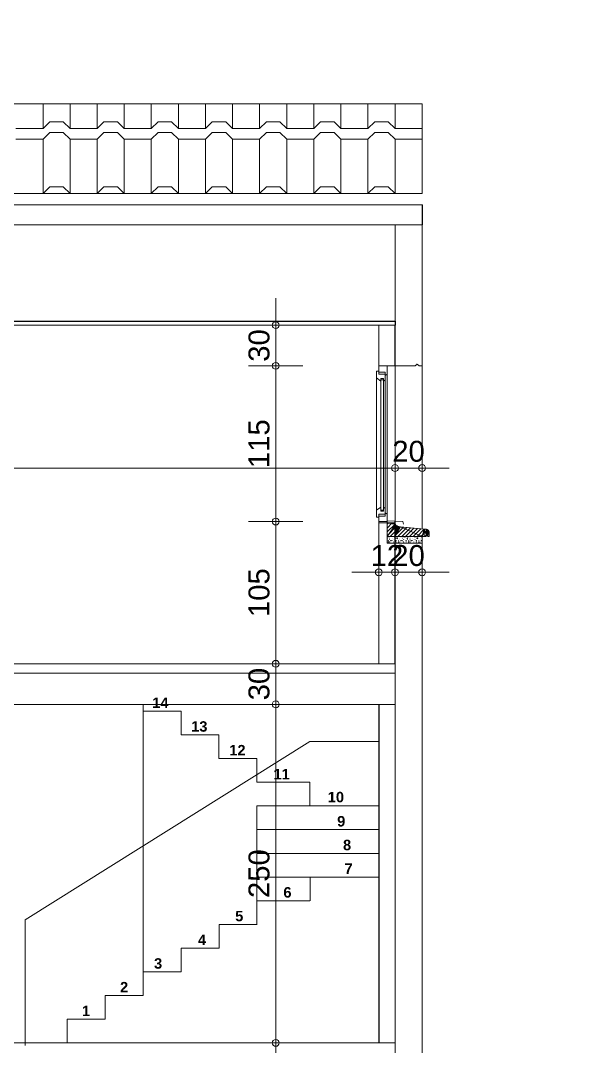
# Model space of a CAD drawing. Header units: metres. Extents: x 1.8 to 61.8, y -52.8 to -10.8.
# Drawn here: x 23.04 to 27.2, y -36.54 to -28.96 of the extents above; entities that cross this region are included whole.
import ezdxf
from ezdxf.enums import TextEntityAlignment as Align

# ---------------------------------------------------------------- set-up
doc = ezdxf.new("R2010")
doc.units = ezdxf.units.M
doc.header["$MEASUREMENT"] = 0
doc.layers.add('Calque commun', color=7, linetype='Continuous')
doc.layers.add('Cotations', color=7, linetype='Continuous')
doc.styles.add('Arial11', font='arialbd.ttf', dxfattribs={"height": 0.077267})
doc.styles.add('Arial9', font='arial.ttf', dxfattribs={"height": 0.154626})

# ---------------------------------------------------------------- blocks, each defined once
blk = doc.blocks.new('new245')
at = {"layer": 'Cotations', "color": 14, "linetype": 'Continuous', "lineweight": 9}
blk.add_arc((0, 0), 0.5, 0, 359.9994, dxfattribs=at)
blk = doc.blocks.new('new246')
at = {"layer": 'Cotations', "color": 14, "linetype": 'Continuous', "lineweight": 9}
blk.add_arc((0, 0), 0.5, 0, 359.9994, dxfattribs=at)
blk = doc.blocks.new('DimLine58230')
at = {"layer": 'Cotations', "color": 14, "linetype": 'Continuous', "lineweight": 9}
for p, q in [((24.9201, -32.6621), (24.9201, -32.4621)), ((25.1201, -32.6621), (24.7201, -32.6621)), ((24.9201, -33.7121), (24.9201, -32.6621)), ((25.1201, -33.7121), (24.7201, -33.7121)), ((24.9201, -33.7121), (24.9201, -33.9121))]:
    blk.add_line(p, q, dxfattribs=at)
at = {"layer": 'Cotations', "color": 14, "linetype": 'Continuous', "lineweight": 9, "xscale": 0.05000000074505806, "yscale": 0.05000000074505806, "zscale": 0.05000000074505806}
for name, p, rotation in [('new246', (24.9201, -32.6621), -90.00000000000001), ('new245', (24.9201, -33.7121), 90)]:
    blk.add_blockref(name, p, dxfattribs=dict(at, rotation=rotation))
at = {"layer": 'Cotations', "color": 7, "linetype": 'Continuous', "lineweight": 9, "style": 'Arial9'}
blk.add_text('105', height=0.15463, rotation=90, dxfattribs=at).set_placement((24.9201, -33.1871), align=Align.BOTTOM_CENTER)
blk = doc.blocks.new('new247')
at = {"layer": 'Cotations', "color": 14, "linetype": 'Continuous', "lineweight": 9}
blk.add_arc((0, 0), 0.5, 0, 359.9994, dxfattribs=at)
blk = doc.blocks.new('new248')
at = {"layer": 'Cotations', "color": 14, "linetype": 'Continuous', "lineweight": 9}
blk.add_arc((0, 0), 0.5, 0, 359.9994, dxfattribs=at)
blk = doc.blocks.new('DimLine58236')
at = {"layer": 'Cotations', "color": 14, "linetype": 'Continuous', "lineweight": 9}
for p, q in [((24.9201, -31.5121), (24.9201, -31.3121)), ((25.1201, -31.5121), (24.7201, -31.5121)), ((24.9201, -32.6621), (24.9201, -31.5121)), ((25.1201, -32.6621), (24.7201, -32.6621)), ((24.9201, -32.6621), (24.9201, -32.8621))]:
    blk.add_line(p, q, dxfattribs=at)
at = {"layer": 'Cotations', "color": 14, "linetype": 'Continuous', "lineweight": 9, "xscale": 0.05000000074505806, "yscale": 0.05000000074505806, "zscale": 0.05000000074505806}
for name, p, rotation in [('new248', (24.9201, -31.5121), -90.00000000000001), ('new247', (24.9201, -32.6621), 90)]:
    blk.add_blockref(name, p, dxfattribs=dict(at, rotation=rotation))
at = {"layer": 'Cotations', "color": 7, "linetype": 'Continuous', "lineweight": 9, "style": 'Arial9'}
blk.add_text('115', height=0.15463, rotation=90, dxfattribs=at).set_placement((24.9201, -32.0871), align=Align.BOTTOM_CENTER)
blk = doc.blocks.new('new249')
at = {"layer": 'Cotations', "color": 14, "linetype": 'Continuous', "lineweight": 9}
blk.add_arc((0, 0), 0.5, 0, 359.9994, dxfattribs=at)
blk = doc.blocks.new('new250')
at = {"layer": 'Cotations', "color": 14, "linetype": 'Continuous', "lineweight": 9}
blk.add_arc((0, 0), 0.5, 0, 359.9994, dxfattribs=at)
blk = doc.blocks.new('DimLine58242')
at = {"layer": 'Cotations', "color": 14, "linetype": 'Continuous', "lineweight": 9}
for p, q in [((24.9201, -31.2121), (24.9201, -31.0121)), ((25.1201, -31.2121), (24.7201, -31.2121)), ((24.9201, -31.5121), (24.9201, -31.2121)), ((25.1201, -31.5121), (24.7201, -31.5121)), ((24.9201, -31.5121), (24.9201, -31.7121))]:
    blk.add_line(p, q, dxfattribs=at)
at = {"layer": 'Cotations', "color": 14, "linetype": 'Continuous', "lineweight": 9, "xscale": 0.05000000074505806, "yscale": 0.05000000074505806, "zscale": 0.05000000074505806}
for name, p, rotation in [('new250', (24.9201, -31.2121), -90.00000000000001), ('new249', (24.9201, -31.5121), 90)]:
    blk.add_blockref(name, p, dxfattribs=dict(at, rotation=rotation))
at = {"layer": 'Cotations', "color": 7, "linetype": 'Continuous', "lineweight": 9, "style": 'Arial9'}
blk.add_text('30', height=0.15463, rotation=90, dxfattribs=at).set_placement((24.9201, -31.3621), align=Align.BOTTOM_CENTER)
blk = doc.blocks.new('new251')
at = {"layer": 'Cotations', "color": 14, "linetype": 'Continuous', "lineweight": 9}
blk.add_arc((0, 0), 0.5, 0, 359.9994, dxfattribs=at)
blk = doc.blocks.new('new252')
at = {"layer": 'Cotations', "color": 14, "linetype": 'Continuous', "lineweight": 9}
blk.add_arc((0, 0), 0.5, 0, 359.9994, dxfattribs=at)
blk = doc.blocks.new('DimLine58250')
at = {"layer": 'Cotations', "color": 14, "linetype": 'Continuous', "lineweight": 9}
for p, q in [((24.9201, -33.7121), (24.9201, -33.5121)), ((25.1201, -33.7121), (24.7201, -33.7121)), ((24.9201, -34.0121), (24.9201, -33.7121)), ((25.1201, -34.0121), (24.7201, -34.0121)), ((24.9201, -34.0121), (24.9201, -34.2121))]:
    blk.add_line(p, q, dxfattribs=at)
at = {"layer": 'Cotations', "color": 14, "linetype": 'Continuous', "lineweight": 9, "xscale": 0.05000000074505806, "yscale": 0.05000000074505806, "zscale": 0.05000000074505806}
for name, p, rotation in [('new252', (24.9201, -33.7121), -90.00000000000001), ('new251', (24.9201, -34.0121), 90)]:
    blk.add_blockref(name, p, dxfattribs=dict(at, rotation=rotation))
at = {"layer": 'Cotations', "color": 7, "linetype": 'Continuous', "lineweight": 9, "style": 'Arial9'}
blk.add_text('30', height=0.15463, rotation=90, dxfattribs=at).set_placement((24.9201, -33.8621), align=Align.BOTTOM_CENTER)
blk = doc.blocks.new('new275')
at = {"layer": 'Cotations', "color": 14, "linetype": 'Continuous', "lineweight": 9}
blk.add_arc((0, 0), 0.5, 0, 359.9994, dxfattribs=at)
blk = doc.blocks.new('new276')
at = {"layer": 'Cotations', "color": 14, "linetype": 'Continuous', "lineweight": 9}
blk.add_arc((0, 0), 0.5, 0, 359.9994, dxfattribs=at)
blk = doc.blocks.new('DimLine58356')
at = {"layer": 'Cotations', "color": 14, "linetype": 'Continuous', "lineweight": 9}
for p, q in [((24.9201, -34.0121), (24.9201, -33.8121)), ((25.1201, -34.0121), (24.7201, -34.0121)), ((24.9201, -36.5121), (24.9201, -34.0121)), ((25.1201, -36.5121), (24.7201, -36.5121)), ((24.9201, -36.5121), (24.9201, -36.7121))]:
    blk.add_line(p, q, dxfattribs=at)
at = {"layer": 'Cotations', "color": 14, "linetype": 'Continuous', "lineweight": 9, "xscale": 0.05000000074505806, "yscale": 0.05000000074505806, "zscale": 0.05000000074505806}
for name, p, rotation in [('new276', (24.9201, -34.0121), -90.00000000000001), ('new275', (24.9201, -36.5121), 90)]:
    blk.add_blockref(name, p, dxfattribs=dict(at, rotation=rotation))
at = {"layer": 'Cotations', "color": 7, "linetype": 'Continuous', "lineweight": 9, "style": 'Arial9'}
blk.add_text('250', height=0.15463, rotation=90, dxfattribs=at).set_placement((24.9201, -35.2621), align=Align.BOTTOM_CENTER)
blk = doc.blocks.new('new277')
at = {"layer": 'Cotations', "color": 14, "linetype": 'Continuous', "lineweight": 9}
blk.add_arc((0, 0), 0.5, 0, 359.9994, dxfattribs=at)
blk = doc.blocks.new('new278')
at = {"layer": 'Cotations', "color": 14, "linetype": 'Continuous', "lineweight": 9}
blk.add_arc((0, 0), 0.5, 0, 359.9994, dxfattribs=at)
blk = doc.blocks.new('DimLine58362')
at = {"layer": 'Cotations', "color": 14, "linetype": 'Continuous', "lineweight": 9}
for p, q in [((25.8011, -32.8367), (25.8011, -33.2367)), ((26.0011, -32.8367), (26.0011, -33.2367)), ((25.8011, -33.0367), (25.6011, -33.0367)), ((25.8011, -33.0367), (26.0011, -33.0367)), ((26.0011, -33.0367), (26.2011, -33.0367))]:
    blk.add_line(p, q, dxfattribs=at)
at = {"layer": 'Cotations', "color": 14, "linetype": 'Continuous', "lineweight": 9, "xscale": 0.05000000074505806, "yscale": 0.05000000074505806, "zscale": 0.05000000074505806}
blk.add_blockref('new277', (25.8011, -33.0367), dxfattribs=at)
at = {"layer": 'Cotations', "color": 14, "linetype": 'Continuous', "lineweight": 9, "xscale": 0.05000000074505806, "yscale": 0.05000000074505806, "zscale": 0.05000000074505806, "rotation": 180}
blk.add_blockref('new278', (26.0011, -33.0367), dxfattribs=at)
at = {"layer": 'Cotations', "color": 7, "linetype": 'Continuous', "lineweight": 9, "style": 'Arial9'}
blk.add_text('20', height=0.15463, dxfattribs=at).set_placement((25.9011, -33.0366), align=Align.BOTTOM_CENTER)
blk = doc.blocks.new('new279')
at = {"layer": 'Cotations', "color": 14, "linetype": 'Continuous', "lineweight": 9}
blk.add_arc((0, 0), 0.5, 0, 359.9994, dxfattribs=at)
blk = doc.blocks.new('new280')
at = {"layer": 'Cotations', "color": 14, "linetype": 'Continuous', "lineweight": 9}
blk.add_arc((0, 0), 0.5, 0, 359.9994, dxfattribs=at)
blk = doc.blocks.new('DimLine58368')
at = {"layer": 'Cotations', "color": 14, "linetype": 'Continuous', "lineweight": 9}
for p, q in [((25.6811, -32.8367), (25.6811, -33.2367)), ((25.8011, -32.8367), (25.8011, -33.2367)), ((25.6811, -33.0367), (25.4811, -33.0367)), ((25.6811, -33.0367), (25.8011, -33.0367)), ((25.8011, -33.0367), (26.0011, -33.0367))]:
    blk.add_line(p, q, dxfattribs=at)
at = {"layer": 'Cotations', "color": 14, "linetype": 'Continuous', "lineweight": 9, "xscale": 0.05000000074505806, "yscale": 0.05000000074505806, "zscale": 0.05000000074505806}
blk.add_blockref('new279', (25.6811, -33.0367), dxfattribs=at)
at = {"layer": 'Cotations', "color": 14, "linetype": 'Continuous', "lineweight": 9, "xscale": 0.05000000074505806, "yscale": 0.05000000074505806, "zscale": 0.05000000074505806, "rotation": 180}
blk.add_blockref('new280', (25.8011, -33.0367), dxfattribs=at)
at = {"layer": 'Cotations', "color": 7, "linetype": 'Continuous', "lineweight": 9, "style": 'Arial9'}
blk.add_text('12', height=0.15463, dxfattribs=at).set_placement((25.7411, -33.0366), align=Align.BOTTOM_CENTER)
blk = doc.blocks.new('hatch3')
at = {"layer": 'Calque commun', "color": 7, "linetype": 'Continuous', "lineweight": 9}
for p, q in [((25.7529, -32.6721), (25.7426, -32.6824)), ((25.7812, -32.6721), (25.7426, -32.7107)), ((25.8012, -32.6804), (25.7426, -32.739)), ((25.8156, -32.6943), (25.7426, -32.7673)), ((25.8372, -32.701), (25.766, -32.7721)), ((25.8633, -32.7032), (25.7943, -32.7721)), ((25.889, -32.7057), (25.8226, -32.7721)), ((25.9147, -32.7083), (25.8509, -32.7721)), ((25.9404, -32.7109), (25.8792, -32.7721)), ((25.9662, -32.7134), (25.9075, -32.7721)), ((25.9919, -32.716), (25.9357, -32.7721)), ((26.0176, -32.7185), (25.964, -32.7721)), ((26.0416, -32.7228), (25.9923, -32.7721)), ((26.0526, -32.7401), (26.0206, -32.7721)), ((26.0526, -32.7684), (26.0489, -32.7721))]:
    blk.add_line(p, q, dxfattribs=at)
at = {"layer": 'Calque commun', "color": 7, "linetype": 'Continuous', "lineweight": 18}
mesh = blk.add_polyface(dxfattribs=at)
corners = [(25.8046, -32.685), (25.7426, -32.6721), (25.7426, -32.7721), (26.0369, -32.7206), (26.0344, -32.7649), (26.0408, -32.7223), (25.8414, -32.701), (25.8011, -32.7721), (26.0011, -32.7721), (26.0161, -32.7721), (26.0306, -32.7692), (26.0311, -32.7678), (25.8229, -32.6979), (25.8195, -32.6964), (26.0526, -32.7721), (26.0426, -32.7692), (26.0428, -32.7706), (26.0306, -32.7193), (26.0161, -32.7184), (26.0331, -32.7656), (25.81, -32.6903), (25.8072, -32.6877), (26.0304, -32.7706), (26.0443, -32.7247), (26.0426, -32.7234), (26.0358, -32.7645), (26.0373, -32.7645), (26.0388, -32.7649), (26.0526, -32.7392), (26.0401, -32.7656), (26.0412, -32.7666), (26.0348, -32.72), (25.7983, -32.6756), (25.7968, -32.6721), (26.0426, -32.7721), (25.8161, -32.6946), (25.813, -32.6926), (26.0473, -32.7277), (26.0459, -32.7262), (26.0306, -32.7721), (26.0497, -32.7312), (26.0515, -32.7351), (26.0507, -32.7331), (26.032, -32.7666), (26.0421, -32.7678), (25.8002, -32.6789), (25.8023, -32.682), (26.0522, -32.7371), (25.8265, -32.6991), (25.8377, -32.701), (25.8339, -32.7007), (25.8302, -32.7001), (26.0486, -32.7294), (26.0327, -32.7196), (26.0388, -32.7214)]
mesh.append_faces([[corners[k] for k in face] for face in [(23, 37, 38), (40, 41, 42), (17, 31, 53), (3, 5, 54)]], dxfattribs={"vtx0": -1, "color": 7})
mesh.append_faces([[corners[k] for k in face] for face in [(25, 24, 4), (47, 25, 28), (52, 25, 40), (6, 8, 18), (0, 2, 21)]], dxfattribs={"vtx0": -1, "vtx1": -1, "color": 7})
mesh.append_faces([[corners[k] for k in face] for face in [(3, 4, 5), (17, 4, 31), (18, 9, 19), (40, 25, 41), (23, 25, 37)]], dxfattribs={"vtx0": -1, "vtx1": -1, "vtx2": -1, "color": 7})
mesh.append_faces([[corners[k] for k in face] for face in [(0, 1, 2), (6, 7, 8), (9, 10, 11), (14, 15, 16), (28, 27, 29), (14, 44, 15), (1, 45, 32), (14, 30, 44), (18, 8, 9), (17, 19, 4)]], dxfattribs={"vtx0": -1, "vtx2": -1, "color": 7})
mesh.append_faces([[corners[k] for k in face] for face in [(12, 13, 7), (17, 18, 19), (20, 21, 7), (22, 10, 9), (23, 24, 25), (26, 27, 28), (29, 30, 28), (3, 31, 4), (25, 26, 28), (35, 36, 7), (13, 35, 7), (11, 43, 9), (24, 5, 4), (46, 45, 1), (48, 12, 7), (6, 49, 7), (50, 51, 7), (52, 37, 25), (2, 7, 21), (14, 28, 30), (36, 20, 7), (0, 46, 1), (51, 48, 7), (43, 19, 9), (47, 41, 25), (49, 50, 7)]], dxfattribs={"vtx1": -1, "vtx2": -1, "color": 7})
mesh.append_faces([[corners[k] for k in face] for face in [(32, 33, 1), (16, 34, 14), (9, 39, 22)]], dxfattribs={"vtx2": -1, "color": 7})
blk = doc.blocks.new('Block58384')
at = {"layer": 'Calque commun', "color": 7, "linetype": 'Continuous', "lineweight": 9}
for p, q in [((25.7435, -32.783), (25.7426, -32.783)), ((25.7426, -32.7862), (25.7435, -32.7862)), ((25.7432, -32.794), (25.7426, -32.7934)), ((25.7426, -32.7946), (25.7432, -32.794)), ((25.7445, -32.7846), (25.7435, -32.783)), ((25.7435, -32.7862), (25.7445, -32.7846)), ((25.7514, -32.7752), (25.752, -32.7746)), ((25.752, -32.7759), (25.7514, -32.7752)), ((25.7514, -32.8034), (25.752, -32.8027)), ((25.752, -32.804), (25.7514, -32.8034)), ((25.752, -32.7746), (25.7526, -32.7752)), ((25.7526, -32.7752), (25.752, -32.7759)), ((25.752, -32.8027), (25.7526, -32.8034)), ((25.7526, -32.8034), (25.752, -32.804)), ((25.7607, -32.7846), (25.7614, -32.784)), ((25.7614, -32.7852), (25.7607, -32.7846)), ((25.7607, -32.794), (25.7614, -32.7934)), ((25.7614, -32.7946), (25.7607, -32.794)), ((25.7614, -32.784), (25.762, -32.7846)), ((25.762, -32.7846), (25.7614, -32.7852)), ((25.7614, -32.7934), (25.762, -32.794)), ((25.762, -32.794), (25.7614, -32.7946)), ((25.7689, -32.8034), (25.7698, -32.8018)), ((25.7698, -32.805), (25.7689, -32.8034)), ((25.7698, -32.8018), (25.7717, -32.8018)), ((25.7701, -32.7752), (25.7707, -32.7746)), ((25.7707, -32.7759), (25.7701, -32.7752)), ((25.7707, -32.7746), (25.7714, -32.7752)), ((25.7714, -32.7752), (25.7707, -32.7759)), ((25.7717, -32.8018), (25.7726, -32.8034)), ((25.7726, -32.8034), (25.7717, -32.805)), ((25.7795, -32.7846), (25.7801, -32.784)), ((25.7801, -32.7852), (25.7795, -32.7846)), ((25.7795, -32.8034), (25.7801, -32.8027)), ((25.7801, -32.804), (25.7795, -32.8034)), ((25.7801, -32.784), (25.7807, -32.7846)), ((25.7807, -32.7846), (25.7801, -32.7852)), ((25.7801, -32.8027), (25.7807, -32.8034)), ((25.7807, -32.8034), (25.7801, -32.804)), ((25.7888, -32.7752), (25.7895, -32.7746)), ((25.7895, -32.7759), (25.7888, -32.7752)), ((25.7888, -32.794), (25.7895, -32.7934)), ((25.7895, -32.7946), (25.7888, -32.794)), ((25.7895, -32.7746), (25.7901, -32.7752)), ((25.7901, -32.7752), (25.7895, -32.7759)), ((25.7895, -32.7934), (25.7901, -32.794)), ((25.7901, -32.794), (25.7895, -32.7946)), ((25.797, -32.7752), (25.7979, -32.7736)), ((25.7979, -32.7769), (25.797, -32.7752)), ((25.7979, -32.7736), (25.7998, -32.7736)), ((25.7998, -32.7769), (25.7979, -32.7769)), ((25.7982, -32.794), (25.7989, -32.7934)), ((25.7989, -32.7946), (25.7982, -32.794)), ((25.7989, -32.7934), (25.7995, -32.794)), ((25.7995, -32.794), (25.7989, -32.7946)), ((25.7998, -32.7736), (25.8007, -32.7752)), ((25.8007, -32.7752), (25.7998, -32.7769)), ((25.8064, -32.8034), (25.8073, -32.8018)), ((25.8073, -32.805), (25.8064, -32.8034)), ((25.8073, -32.8018), (25.8092, -32.8018)), ((25.8076, -32.7846), (25.8082, -32.784)), ((25.8082, -32.7852), (25.8076, -32.7846)), ((25.8082, -32.784), (25.8089, -32.7846)), ((25.8089, -32.7846), (25.8082, -32.7852)), ((25.8092, -32.8018), (25.8101, -32.8034)), ((25.8101, -32.8034), (25.8092, -32.805)), ((25.8157, -32.7846), (25.8167, -32.783)), ((25.8167, -32.7862), (25.8157, -32.7846)), ((25.8167, -32.783), (25.8176, -32.783)), ((25.8176, -32.7862), (25.8167, -32.7862)), ((25.817, -32.794), (25.8176, -32.7934)), ((25.8176, -32.7946), (25.817, -32.794)), ((25.8185, -32.783), (25.8176, -32.783)), ((25.8176, -32.7862), (25.8185, -32.7862)), ((25.8182, -32.794), (25.8176, -32.7934)), ((25.8176, -32.7946), (25.8182, -32.794)), ((25.8195, -32.7846), (25.8185, -32.783)), ((25.8185, -32.7862), (25.8195, -32.7846)), ((25.8264, -32.7752), (25.827, -32.7746)), ((25.827, -32.7759), (25.8264, -32.7752)), ((25.8264, -32.8034), (25.827, -32.8027)), ((25.827, -32.804), (25.8264, -32.8034)), ((25.827, -32.7746), (25.8276, -32.7752)), ((25.8276, -32.7752), (25.827, -32.7759)), ((25.827, -32.8027), (25.8276, -32.8034)), ((25.8276, -32.8034), (25.827, -32.804)), ((25.8357, -32.7846), (25.8363, -32.784)), ((25.8363, -32.7852), (25.8357, -32.7846)), ((25.8357, -32.794), (25.8363, -32.7934)), ((25.8363, -32.7946), (25.8357, -32.794)), ((25.8363, -32.784), (25.837, -32.7846)), ((25.837, -32.7846), (25.8363, -32.7852)), ((25.8363, -32.7934), (25.837, -32.794)), ((25.837, -32.794), (25.8363, -32.7946)), ((25.8439, -32.8034), (25.8448, -32.8018)), ((25.8448, -32.805), (25.8439, -32.8034)), ((25.8448, -32.8018), (25.8467, -32.8018)), ((25.8451, -32.7752), (25.8457, -32.7746)), ((25.8457, -32.7759), (25.8451, -32.7752)), ((25.8457, -32.7746), (25.8464, -32.7752)), ((25.8464, -32.7752), (25.8457, -32.7759)), ((25.8467, -32.8018), (25.8476, -32.8034)), ((25.8476, -32.8034), (25.8467, -32.805)), ((25.8545, -32.7846), (25.8551, -32.784)), ((25.8551, -32.7852), (25.8545, -32.7846)), ((25.8545, -32.8034), (25.8551, -32.8027)), ((25.8551, -32.804), (25.8545, -32.8034)), ((25.8551, -32.784), (25.8557, -32.7846)), ((25.8557, -32.7846), (25.8551, -32.7852)), ((25.8551, -32.8027), (25.8557, -32.8034)), ((25.8557, -32.8034), (25.8551, -32.804)), ((25.8639, -32.7752), (25.8645, -32.7746)), ((25.8645, -32.7759), (25.8639, -32.7752)), ((25.8639, -32.794), (25.8645, -32.7934)), ((25.8645, -32.7946), (25.8639, -32.794)), ((25.8645, -32.7746), (25.8651, -32.7752)), ((25.8651, -32.7752), (25.8645, -32.7759)), ((25.8645, -32.7934), (25.8651, -32.794)), ((25.8651, -32.794), (25.8645, -32.7946)), ((25.872, -32.7752), (25.8729, -32.7736)), ((25.8729, -32.7769), (25.872, -32.7752)), ((25.8729, -32.7736), (25.8748, -32.7736)), ((25.8748, -32.7769), (25.8729, -32.7769)), ((25.8732, -32.794), (25.8739, -32.7934)), ((25.8739, -32.7946), (25.8732, -32.794)), ((25.8739, -32.7934), (25.8745, -32.794)), ((25.8745, -32.794), (25.8739, -32.7946)), ((25.8748, -32.7736), (25.8757, -32.7752)), ((25.8757, -32.7752), (25.8748, -32.7769)), ((25.8813, -32.8034), (25.8823, -32.8018)), ((25.8823, -32.805), (25.8813, -32.8034)), ((25.8823, -32.8018), (25.8842, -32.8018)), ((25.8826, -32.7846), (25.8832, -32.784)), ((25.8832, -32.7852), (25.8826, -32.7846)), ((25.8832, -32.784), (25.8839, -32.7846)), ((25.8839, -32.7846), (25.8832, -32.7852)), ((25.8842, -32.8018), (25.8851, -32.8034)), ((25.8851, -32.8034), (25.8842, -32.805)), ((25.8907, -32.7846), (25.8917, -32.783)), ((25.8917, -32.7862), (25.8907, -32.7846)), ((25.8917, -32.783), (25.8926, -32.783)), ((25.8926, -32.7862), (25.8917, -32.7862)), ((25.892, -32.794), (25.8926, -32.7934)), ((25.8926, -32.7946), (25.892, -32.794)), ((25.8935, -32.783), (25.8926, -32.783)), ((25.8926, -32.7862), (25.8935, -32.7862)), ((25.8932, -32.794), (25.8926, -32.7934)), ((25.8926, -32.7946), (25.8932, -32.794)), ((25.8945, -32.7846), (25.8935, -32.783)), ((25.8935, -32.7862), (25.8945, -32.7846)), ((25.9014, -32.7752), (25.902, -32.7746)), ((25.902, -32.7759), (25.9014, -32.7752)), ((25.9014, -32.8034), (25.902, -32.8027)), ((25.902, -32.804), (25.9014, -32.8034)), ((25.902, -32.7746), (25.9026, -32.7752)), ((25.9026, -32.7752), (25.902, -32.7759)), ((25.902, -32.8027), (25.9026, -32.8034)), ((25.9026, -32.8034), (25.902, -32.804)), ((25.9107, -32.7846), (25.9114, -32.784)), ((25.9114, -32.7852), (25.9107, -32.7846)), ((25.9107, -32.794), (25.9114, -32.7934)), ((25.9114, -32.7946), (25.9107, -32.794)), ((25.9114, -32.784), (25.912, -32.7846)), ((25.912, -32.7846), (25.9114, -32.7852)), ((25.9114, -32.7934), (25.912, -32.794)), ((25.912, -32.794), (25.9114, -32.7946)), ((25.9189, -32.8034), (25.9198, -32.8018)), ((25.9198, -32.805), (25.9189, -32.8034)), ((25.9198, -32.8018), (25.9217, -32.8018)), ((25.9201, -32.7752), (25.9207, -32.7746)), ((25.9207, -32.7759), (25.9201, -32.7752)), ((25.9207, -32.7746), (25.9214, -32.7752)), ((25.9214, -32.7752), (25.9207, -32.7759)), ((25.9217, -32.8018), (25.9226, -32.8034)), ((25.9226, -32.8034), (25.9217, -32.805)), ((25.9295, -32.7846), (25.9301, -32.784)), ((25.9301, -32.7852), (25.9295, -32.7846)), ((25.9295, -32.8034), (25.9301, -32.8027)), ((25.9301, -32.804), (25.9295, -32.8034)), ((25.9301, -32.784), (25.9307, -32.7846)), ((25.9307, -32.7846), (25.9301, -32.7852)), ((25.9301, -32.8027), (25.9307, -32.8034)), ((25.9307, -32.8034), (25.9301, -32.804)), ((25.9389, -32.7752), (25.9395, -32.7746)), ((25.9395, -32.7759), (25.9389, -32.7752)), ((25.9389, -32.794), (25.9395, -32.7934)), ((25.9395, -32.7946), (25.9389, -32.794)), ((25.9395, -32.7746), (25.9401, -32.7752)), ((25.9401, -32.7752), (25.9395, -32.7759)), ((25.9395, -32.7934), (25.9401, -32.794)), ((25.9401, -32.794), (25.9395, -32.7946)), ((25.947, -32.7752), (25.9479, -32.7736)), ((25.9479, -32.7769), (25.947, -32.7752)), ((25.9479, -32.7736), (25.9498, -32.7736)), ((25.9498, -32.7769), (25.9479, -32.7769)), ((25.9482, -32.794), (25.9489, -32.7934)), ((25.9489, -32.7946), (25.9482, -32.794)), ((25.9489, -32.7934), (25.9495, -32.794)), ((25.9495, -32.794), (25.9489, -32.7946)), ((25.9498, -32.7736), (25.9507, -32.7752)), ((25.9507, -32.7752), (25.9498, -32.7769)), ((25.9564, -32.8034), (25.9573, -32.8018)), ((25.9573, -32.805), (25.9564, -32.8034)), ((25.9573, -32.8018), (25.9592, -32.8018)), ((25.9576, -32.7846), (25.9582, -32.784)), ((25.9582, -32.7852), (25.9576, -32.7846)), ((25.9582, -32.784), (25.9589, -32.7846)), ((25.9589, -32.7846), (25.9582, -32.7852)), ((25.9592, -32.8018), (25.9601, -32.8034)), ((25.9601, -32.8034), (25.9592, -32.805)), ((25.9657, -32.7846), (25.9667, -32.783)), ((25.9667, -32.7862), (25.9657, -32.7846)), ((25.9667, -32.783), (25.9676, -32.783)), ((25.9676, -32.7862), (25.9667, -32.7862)), ((25.967, -32.794), (25.9676, -32.7934)), ((25.9676, -32.7946), (25.967, -32.794)), ((25.9685, -32.783), (25.9676, -32.783)), ((25.9676, -32.7862), (25.9685, -32.7862)), ((25.9682, -32.794), (25.9676, -32.7934)), ((25.9676, -32.7946), (25.9682, -32.794)), ((25.9695, -32.7846), (25.9685, -32.783)), ((25.9685, -32.7862), (25.9695, -32.7846)), ((25.9763, -32.7752), (25.977, -32.7746)), ((25.977, -32.7759), (25.9763, -32.7752)), ((25.9763, -32.8034), (25.977, -32.8027)), ((25.977, -32.804), (25.9763, -32.8034)), ((25.977, -32.7746), (25.9776, -32.7752)), ((25.9776, -32.7752), (25.977, -32.7759)), ((25.977, -32.8027), (25.9776, -32.8034)), ((25.9776, -32.8034), (25.977, -32.804)), ((25.9857, -32.7846), (25.9864, -32.784)), ((25.9864, -32.7852), (25.9857, -32.7846)), ((25.9857, -32.794), (25.9864, -32.7934)), ((25.9864, -32.7946), (25.9857, -32.794)), ((25.9864, -32.784), (25.987, -32.7846)), ((25.987, -32.7846), (25.9864, -32.7852)), ((25.9864, -32.7934), (25.987, -32.794)), ((25.987, -32.794), (25.9864, -32.7946)), ((25.9939, -32.8034), (25.9948, -32.8018)), ((25.9948, -32.805), (25.9939, -32.8034)), ((25.9948, -32.8018), (25.9967, -32.8018)), ((25.9951, -32.7752), (25.9957, -32.7746)), ((25.9957, -32.7759), (25.9951, -32.7752)), ((25.9957, -32.7746), (25.9964, -32.7752)), ((25.9964, -32.7752), (25.9957, -32.7759)), ((25.9967, -32.8018), (25.9976, -32.8034)), ((25.9976, -32.8034), (25.9967, -32.805)), ((25.7501, -32.8127), (25.751, -32.8111)), ((25.751, -32.8144), (25.7501, -32.8127)), ((25.751, -32.8111), (25.7529, -32.8111)), ((25.7529, -32.8144), (25.751, -32.8144)), ((25.7529, -32.8111), (25.7539, -32.8127)), ((25.7539, -32.8127), (25.7529, -32.8144)), ((25.7607, -32.8127), (25.7614, -32.8121)), ((25.7614, -32.8134), (25.7607, -32.8127)), ((25.7607, -32.8221), (25.7614, -32.8215)), ((25.7614, -32.8121), (25.762, -32.8127)), ((25.762, -32.8127), (25.7614, -32.8134)), ((25.7614, -32.8215), (25.762, -32.8221)), ((25.7717, -32.805), (25.7698, -32.805)), ((25.7782, -32.8221), (25.7792, -32.8205)), ((25.7792, -32.8205), (25.781, -32.8205)), ((25.781, -32.8205), (25.782, -32.8221)), ((25.7888, -32.8127), (25.7895, -32.8121)), ((25.7895, -32.8134), (25.7888, -32.8127)), ((25.7895, -32.8121), (25.7901, -32.8127)), ((25.7901, -32.8127), (25.7895, -32.8134)), ((25.8092, -32.805), (25.8073, -32.805)), ((25.8076, -32.8127), (25.8082, -32.8121)), ((25.8082, -32.8134), (25.8076, -32.8127)), ((25.8082, -32.8121), (25.8089, -32.8127)), ((25.8089, -32.8127), (25.8082, -32.8134)), ((25.8251, -32.8127), (25.826, -32.8111)), ((25.826, -32.8144), (25.8251, -32.8127)), ((25.826, -32.8111), (25.8279, -32.8111)), ((25.8279, -32.8144), (25.826, -32.8144)), ((25.8279, -32.8111), (25.8289, -32.8127)), ((25.8289, -32.8127), (25.8279, -32.8144)), ((25.8357, -32.8127), (25.8363, -32.8121)), ((25.8363, -32.8134), (25.8357, -32.8127)), ((25.8357, -32.8221), (25.8363, -32.8215)), ((25.8363, -32.8121), (25.837, -32.8127)), ((25.837, -32.8127), (25.8363, -32.8134)), ((25.8363, -32.8215), (25.837, -32.8221)), ((25.8467, -32.805), (25.8448, -32.805)), ((25.8532, -32.8221), (25.8542, -32.8205)), ((25.8542, -32.8205), (25.856, -32.8205)), ((25.856, -32.8205), (25.857, -32.8221)), ((25.8639, -32.8127), (25.8645, -32.8121)), ((25.8645, -32.8134), (25.8639, -32.8127)), ((25.8645, -32.8121), (25.8651, -32.8127)), ((25.8651, -32.8127), (25.8645, -32.8134)), ((25.8842, -32.805), (25.8823, -32.805)), ((25.8826, -32.8127), (25.8832, -32.8121)), ((25.8832, -32.8134), (25.8826, -32.8127)), ((25.8832, -32.8121), (25.8839, -32.8127)), ((25.8839, -32.8127), (25.8832, -32.8134)), ((25.9001, -32.8127), (25.901, -32.8111)), ((25.901, -32.8144), (25.9001, -32.8127)), ((25.901, -32.8111), (25.9029, -32.8111)), ((25.9029, -32.8144), (25.901, -32.8144)), ((25.9029, -32.8111), (25.9039, -32.8127)), ((25.9039, -32.8127), (25.9029, -32.8144)), ((25.9107, -32.8127), (25.9114, -32.8121)), ((25.9114, -32.8134), (25.9107, -32.8127)), ((25.9107, -32.8221), (25.9114, -32.8215)), ((25.9114, -32.8121), (25.912, -32.8127)), ((25.912, -32.8127), (25.9114, -32.8134)), ((25.9114, -32.8215), (25.912, -32.8221)), ((25.9217, -32.805), (25.9198, -32.805)), ((25.9282, -32.8221), (25.9292, -32.8205)), ((25.9292, -32.8205), (25.931, -32.8205)), ((25.931, -32.8205), (25.932, -32.8221)), ((25.9389, -32.8127), (25.9395, -32.8121)), ((25.9395, -32.8134), (25.9389, -32.8127)), ((25.9395, -32.8121), (25.9401, -32.8127)), ((25.9401, -32.8127), (25.9395, -32.8134)), ((25.9592, -32.805), (25.9573, -32.805)), ((25.9576, -32.8127), (25.9582, -32.8121)), ((25.9582, -32.8134), (25.9576, -32.8127)), ((25.9582, -32.8121), (25.9589, -32.8127)), ((25.9589, -32.8127), (25.9582, -32.8134)), ((25.9751, -32.8127), (25.976, -32.8111)), ((25.976, -32.8144), (25.9751, -32.8127)), ((25.976, -32.8111), (25.9779, -32.8111)), ((25.9779, -32.8144), (25.976, -32.8144)), ((25.9779, -32.8111), (25.9789, -32.8127)), ((25.9789, -32.8127), (25.9779, -32.8144)), ((25.9857, -32.8127), (25.9864, -32.8121)), ((25.9864, -32.8134), (25.9857, -32.8127)), ((25.9857, -32.8221), (25.9864, -32.8215)), ((25.9864, -32.8121), (25.987, -32.8127)), ((25.987, -32.8127), (25.9864, -32.8134)), ((25.9864, -32.8215), (25.987, -32.8221)), ((25.9967, -32.805), (25.9948, -32.805))]:
    blk.add_line(p, q, dxfattribs=at)
blk = doc.blocks.new('pattern3')
at = {"layer": 'Calque commun', "color": 0, "linetype": 'ByBlock', "lineweight": -2}
blk.add_blockref('Block58384', (0, 0), dxfattribs=at)
at = {"layer": 'Calque commun', "color": 7, "linetype": 'Continuous', "lineweight": 18}
mesh = blk.add_polyface(dxfattribs=at)
corners = [(25.7426, -32.7721), (25.7426, -32.8221), (26.0011, -32.8221), (26.0011, -32.7721)]
mesh.append_faces([[corners[k] for k in face] for face in [(0, 1, 2, 3)]], dxfattribs={"color": 7})
blk = doc.blocks.new('new289')
at = {"layer": 'Cotations', "color": 14, "linetype": 'Continuous', "lineweight": 9}
blk.add_arc((0, 0), 0.5, 0, 359.9994, dxfattribs=at)
blk = doc.blocks.new('new290')
at = {"layer": 'Cotations', "color": 14, "linetype": 'Continuous', "lineweight": 9}
blk.add_arc((0, 0), 0.5, 0, 359.9994, dxfattribs=at)
blk = doc.blocks.new('DimLine58631')
at = {"layer": 'Cotations', "color": 14, "linetype": 'Continuous', "lineweight": 9}
for p, q in [((19.6012, -32.0668), (19.6012, -32.4668)), ((25.8011, -32.0668), (25.8011, -32.4668)), ((19.6012, -32.2668), (19.4012, -32.2668)), ((19.6012, -32.2668), (25.8011, -32.2668)), ((25.8011, -32.2668), (26.0011, -32.2668))]:
    blk.add_line(p, q, dxfattribs=at)
at = {"layer": 'Cotations', "color": 14, "linetype": 'Continuous', "lineweight": 9, "xscale": 0.05000000074505806, "yscale": 0.05000000074505806, "zscale": 0.05000000074505806}
blk.add_blockref('new289', (19.6012, -32.2668), dxfattribs=at)
at = {"layer": 'Cotations', "color": 14, "linetype": 'Continuous', "lineweight": 9, "xscale": 0.05000000074505806, "yscale": 0.05000000074505806, "zscale": 0.05000000074505806, "rotation": 180}
blk.add_blockref('new290', (25.8011, -32.2668), dxfattribs=at)
at = {"layer": 'Cotations', "color": 7, "linetype": 'Continuous', "lineweight": 9, "style": 'Arial9'}
blk.add_text('620', height=0.15463, dxfattribs=at).set_placement((22.7011, -32.2668), align=Align.BOTTOM_CENTER)
blk = doc.blocks.new('new291')
at = {"layer": 'Cotations', "color": 14, "linetype": 'Continuous', "lineweight": 9}
blk.add_arc((0, 0), 0.5, 0, 359.9994, dxfattribs=at)
blk = doc.blocks.new('new292')
at = {"layer": 'Cotations', "color": 14, "linetype": 'Continuous', "lineweight": 9}
blk.add_arc((0, 0), 0.5, 0, 359.9994, dxfattribs=at)
blk = doc.blocks.new('DimLine58639')
at = {"layer": 'Cotations', "color": 14, "linetype": 'Continuous', "lineweight": 9}
for p, q in [((25.8011, -32.0668), (25.8011, -32.4668)), ((26.0011, -32.0668), (26.0011, -32.4668)), ((25.8011, -32.2668), (25.6011, -32.2668)), ((25.8011, -32.2668), (26.0011, -32.2668)), ((26.0011, -32.2668), (26.2011, -32.2668))]:
    blk.add_line(p, q, dxfattribs=at)
at = {"layer": 'Cotations', "color": 14, "linetype": 'Continuous', "lineweight": 9, "xscale": 0.05000000074505806, "yscale": 0.05000000074505806, "zscale": 0.05000000074505806}
blk.add_blockref('new291', (25.8011, -32.2668), dxfattribs=at)
at = {"layer": 'Cotations', "color": 14, "linetype": 'Continuous', "lineweight": 9, "xscale": 0.05000000074505806, "yscale": 0.05000000074505806, "zscale": 0.05000000074505806, "rotation": 180}
blk.add_blockref('new292', (26.0011, -32.2668), dxfattribs=at)
at = {"layer": 'Cotations', "color": 7, "linetype": 'Continuous', "lineweight": 9, "style": 'Arial9'}
blk.add_text('20', height=0.15463, dxfattribs=at).set_placement((25.9011, -32.2668), align=Align.BOTTOM_CENTER)
blk = doc.blocks.new('pattern5')
at = {"layer": 'Calque commun', "color": 1, "linetype": 'Continuous', "lineweight": 9}
for p, q in [((23.2016, -29.7595), (23.2016, -29.5782)), ((23.4016, -29.7595), (23.4016, -29.5782)), ((23.4016, -29.5782), (23.4016, -29.7595)), ((23.6016, -29.7595), (23.6016, -29.5782)), ((23.8016, -29.7595), (23.8016, -29.5782)), ((23.8016, -29.5782), (23.8016, -29.7595)), ((24.0016, -29.7595), (24.0016, -29.5782)), ((24.2016, -29.7595), (24.2016, -29.5782)), ((24.2016, -29.5782), (24.2016, -29.7595)), ((24.4016, -29.7595), (24.4016, -29.5782)), ((24.6016, -29.7595), (24.6016, -29.5782)), ((24.6016, -29.5782), (24.6016, -29.7595)), ((24.8016, -29.7595), (24.8016, -29.5782)), ((25.0016, -29.7595), (25.0016, -29.5782)), ((25.0016, -29.5782), (25.0016, -29.7595)), ((25.2016, -29.7595), (25.2016, -29.5782)), ((25.4016, -29.7595), (25.4016, -29.5782)), ((25.4016, -29.5782), (25.4016, -29.7595)), ((25.6016, -29.7595), (25.6016, -29.5782)), ((25.8016, -29.7595), (25.8016, -29.5782)), ((25.8016, -29.5782), (25.8016, -29.7595)), ((23.0016, -29.7595), (23.2016, -29.7595)), ((23.2016, -29.7595), (23.2516, -29.7095)), ((23.2516, -29.7095), (23.3516, -29.7095)), ((23.3516, -29.7095), (23.4016, -29.7595)), ((23.4016, -29.7595), (23.6016, -29.7595)), ((23.6016, -29.7595), (23.6516, -29.7095)), ((23.6516, -29.7095), (23.7516, -29.7095)), ((23.7516, -29.7095), (23.8016, -29.7595)), ((23.8016, -29.7595), (24.0016, -29.7595)), ((24.0016, -29.7595), (24.0516, -29.7095)), ((24.0516, -29.7095), (24.1516, -29.7095)), ((24.1516, -29.7095), (24.2016, -29.7595)), ((24.2016, -29.7595), (24.4016, -29.7595)), ((24.4016, -29.7595), (24.4516, -29.7095)), ((24.4516, -29.7095), (24.5516, -29.7095)), ((24.5516, -29.7095), (24.6016, -29.7595)), ((24.6016, -29.7595), (24.8016, -29.7595)), ((24.8016, -29.7595), (24.8516, -29.7095)), ((24.8516, -29.7095), (24.9516, -29.7095)), ((24.9516, -29.7095), (25.0016, -29.7595)), ((25.0016, -29.7595), (25.2016, -29.7595)), ((25.2016, -29.7595), (25.2516, -29.7095)), ((25.2516, -29.7095), (25.3516, -29.7095)), ((25.3516, -29.7095), (25.4016, -29.7595)), ((25.4016, -29.7595), (25.6016, -29.7595)), ((25.6016, -29.7595), (25.6516, -29.7095)), ((25.6516, -29.7095), (25.7516, -29.7095)), ((25.7516, -29.7095), (25.8016, -29.7595)), ((25.8016, -29.7595), (26.0012, -29.7595)), ((23.2016, -29.8395), (23.0016, -29.8395)), ((23.2516, -29.7895), (23.2016, -29.8395)), ((23.2016, -30.2395), (23.2016, -29.8395)), ((23.3516, -29.7895), (23.2516, -29.7895)), ((23.4016, -29.8395), (23.3516, -29.7895)), ((23.4016, -30.2395), (23.4016, -29.8395)), ((23.6016, -29.8395), (23.4016, -29.8395)), ((23.4016, -29.8395), (23.4016, -30.2395)), ((23.6516, -29.7895), (23.6016, -29.8395)), ((23.6016, -30.2395), (23.6016, -29.8395)), ((23.7516, -29.7895), (23.6516, -29.7895)), ((23.8016, -29.8395), (23.7516, -29.7895)), ((23.8016, -30.2395), (23.8016, -29.8395)), ((24.0016, -29.8395), (23.8016, -29.8395)), ((23.8016, -29.8395), (23.8016, -30.2395)), ((24.0516, -29.7895), (24.0016, -29.8395)), ((24.0016, -30.2395), (24.0016, -29.8395)), ((24.1516, -29.7895), (24.0516, -29.7895)), ((24.2016, -29.8395), (24.1516, -29.7895)), ((24.2016, -30.2395), (24.2016, -29.8395)), ((24.4016, -29.8395), (24.2016, -29.8395)), ((24.2016, -29.8395), (24.2016, -30.2395)), ((24.4516, -29.7895), (24.4016, -29.8395)), ((24.4016, -30.2395), (24.4016, -29.8395)), ((24.5516, -29.7895), (24.4516, -29.7895)), ((24.6016, -29.8395), (24.5516, -29.7895)), ((24.6016, -30.2395), (24.6016, -29.8395)), ((24.8016, -29.8395), (24.6016, -29.8395)), ((24.6016, -29.8395), (24.6016, -30.2395)), ((24.8516, -29.7895), (24.8016, -29.8395)), ((24.8016, -30.2395), (24.8016, -29.8395)), ((24.9516, -29.7895), (24.8516, -29.7895)), ((25.0016, -29.8395), (24.9516, -29.7895)), ((25.0016, -30.2395), (25.0016, -29.8395)), ((25.2016, -29.8395), (25.0016, -29.8395)), ((25.0016, -29.8395), (25.0016, -30.2395)), ((25.2516, -29.7895), (25.2016, -29.8395)), ((25.2016, -30.2395), (25.2016, -29.8395)), ((25.3516, -29.7895), (25.2516, -29.7895)), ((25.4016, -29.8395), (25.3516, -29.7895)), ((25.4016, -30.2395), (25.4016, -29.8395)), ((25.6016, -29.8395), (25.4016, -29.8395)), ((25.4016, -29.8395), (25.4016, -30.2395)), ((25.6516, -29.7895), (25.6016, -29.8395)), ((25.6016, -30.2395), (25.6016, -29.8395)), ((25.7516, -29.7895), (25.6516, -29.7895)), ((25.8016, -29.8395), (25.7516, -29.7895)), ((25.8016, -30.2395), (25.8016, -29.8395)), ((26.0012, -29.8395), (25.8016, -29.8395)), ((25.8016, -29.8395), (25.8016, -30.2395)), ((23.2016, -30.2395), (23.2516, -30.1895)), ((23.2516, -30.1895), (23.3516, -30.1895)), ((23.3516, -30.1895), (23.4016, -30.2395)), ((23.6016, -30.2395), (23.6516, -30.1895)), ((23.6516, -30.1895), (23.7516, -30.1895)), ((23.7516, -30.1895), (23.8016, -30.2395)), ((24.0016, -30.2395), (24.0516, -30.1895)), ((24.0516, -30.1895), (24.1516, -30.1895)), ((24.1516, -30.1895), (24.2016, -30.2395)), ((24.4016, -30.2395), (24.4516, -30.1895)), ((24.4516, -30.1895), (24.5516, -30.1895)), ((24.5516, -30.1895), (24.6016, -30.2395)), ((24.8016, -30.2395), (24.8516, -30.1895)), ((24.8516, -30.1895), (24.9516, -30.1895)), ((24.9516, -30.1895), (25.0016, -30.2395)), ((25.2016, -30.2395), (25.2516, -30.1895)), ((25.2516, -30.1895), (25.3516, -30.1895)), ((25.3516, -30.1895), (25.4016, -30.2395)), ((25.6016, -30.2395), (25.6516, -30.1895)), ((25.6516, -30.1895), (25.7516, -30.1895)), ((25.7516, -30.1895), (25.8016, -30.2395)), ((23.0016, -30.2395), (23.2016, -30.2395)), ((23.4016, -30.2395), (23.6016, -30.2395)), ((23.8016, -30.2395), (24.0016, -30.2395)), ((24.2016, -30.2395), (24.4016, -30.2395)), ((24.6016, -30.2395), (24.8016, -30.2395)), ((25.0016, -30.2395), (25.2016, -30.2395)), ((25.4016, -30.2395), (25.6016, -30.2395)), ((25.8016, -30.2395), (26.0012, -30.2394))]:
    blk.add_line(p, q, dxfattribs=at)
at = {"layer": 'Calque commun', "color": 7, "linetype": 'Continuous', "lineweight": 9}
mesh = blk.add_polyface(dxfattribs=at)
corners = [(13.0012, -30.2395), (13.0012, -29.5782), (6.6016, -29.5782), (6.6016, -30.2395), (26.0012, -30.2395), (26.0012, -29.5782), (19.6012, -29.5782), (19.6012, -30.2395)]
mesh.append_faces([[corners[k] for k in face] for face in [(0, 1, 2, 3), (4, 5, 6, 7)]], dxfattribs={"color": 7})

msp = doc.modelspace()

# ---------------------------------------------------------------- linework, layer by layer
at = {"layer": 'Calque commun', "color": 7, "linetype": 'Continuous', "lineweight": 18}
for p, q in [((26.0012, -30.3241), (26.0012, -31.5121)), ((25.8012, -31.5121), (25.8012, -30.4705)), ((25.8011, -31.5121), (25.803, -30.9964)), ((25.8044, -31.1821), (19.6044, -31.1821)), ((25.8044, -31.2121), (19.6044, -31.2121)), ((25.6811, -31.5121), (25.6811, -31.2121)), ((25.8044, -31.2121), (25.8044, -31.1821)), ((26.0015, -31.3135), (26.0011, -31.4076)), ((26.0011, -31.4076), (26.0011, -31.4076)), ((26.0011, -31.4076), (26.0011, -31.5121)), ((25.9496, -31.5121), (25.8011, -31.5121)), ((25.9496, -31.5121), (25.9646, -31.5005)), ((25.9646, -31.5005), (25.9796, -31.5121)), ((25.9796, -31.5121), (26.0011, -31.5121)), ((25.6811, -32.6621), (25.7426, -32.6621)), ((25.6811, -32.6621), (25.6811, -33.7121)), ((25.8011, -32.8221), (25.8011, -33.7821)), ((25.8011, -32.8221), (26.0011, -32.8221)), ((25.8012, -37.4411), (25.8012, -32.8221)), ((26.0012, -32.8221), (26.0012, -37.4411)), ((19.6012, -34.0121), (25.8012, -34.0121)), ((25.6812, -36.5121), (25.6812, -34.0121)), ((19.6012, -36.5121), (25.8012, -36.5121))]:
    msp.add_line(p, q, dxfattribs=at)
at = {"layer": 'Calque commun', "color": 5, "linetype": 'ByBlock', "lineweight": -2}
msp.add_line((19.6044, -31.1821), (25.8044, -31.1821), dxfattribs=at)
at = {"layer": 'Calque commun', "color": 7, "linetype": 'Continuous', "lineweight": 9}
for p, q in [((25.6811, -31.2121), (25.6811, -31.5121)), ((25.6811, -31.5121), (25.8011, -31.5121)), ((25.6811, -31.5121), (25.8011, -31.5121)), ((25.8045, -31.5121), (25.6811, -31.5121)), ((25.6811, -31.5586), (25.6811, -31.5121)), ((25.7426, -31.5121), (25.7426, -32.6721)), ((25.8011, -31.5121), (25.8011, -32.6592)), ((25.9619, -31.4922), (25.9619, -31.4922)), ((26.0011, -31.5121), (26.0011, -32.7169)), ((25.6646, -31.5516), (25.6811, -31.5516)), ((25.6646, -31.6016), (25.6646, -31.5516)), ((25.6811, -31.5516), (25.6811, -31.5736)), ((25.7276, -31.5586), (25.6811, -31.5586)), ((25.6811, -31.5736), (25.7276, -31.5736)), ((25.7276, -31.5736), (25.7276, -31.5586)), ((25.7426, -31.5736), (25.7276, -31.5836)), ((25.7276, -31.5836), (25.7276, -31.5736)), ((25.7276, -31.5736), (25.7276, -31.6144)), ((25.7426, -31.5586), (25.7426, -31.5736)), ((25.6953, -31.626), (25.6646, -31.6016)), ((25.6646, -31.6016), (25.6646, -32.5791)), ((25.7153, -31.6063), (25.6953, -31.6063)), ((25.6953, -31.6063), (25.6953, -31.626)), ((25.6953, -31.6063), (25.6953, -32.5844)), ((25.7153, -31.6144), (25.6953, -31.6144)), ((25.7153, -31.6144), (25.7153, -31.6063)), ((25.7153, -31.6063), (25.7153, -32.5844)), ((25.7276, -31.6144), (25.7153, -31.6259)), ((25.7153, -31.6259), (25.7153, -31.6144)), ((25.7276, -31.6144), (25.7276, -32.5664)), ((25.6953, -32.5548), (25.6646, -32.5791)), ((25.7276, -32.5664), (25.7153, -32.5548)), ((25.7276, -32.6071), (25.7276, -32.5664)), ((25.6646, -32.5791), (25.6646, -32.6291)), ((25.6646, -32.6291), (25.6811, -32.6291)), ((25.6811, -32.6621), (25.6811, -32.6071)), ((25.6811, -32.6071), (25.7276, -32.6071)), ((25.6811, -32.6221), (25.7276, -32.6221)), ((25.7276, -32.6221), (25.6811, -32.6221)), ((25.7153, -32.5785), (25.6953, -32.5785)), ((25.7153, -32.5844), (25.6953, -32.5844)), ((25.7276, -32.6221), (25.7276, -32.5943)), ((25.7426, -32.6071), (25.7276, -32.5971)), ((25.7276, -32.6071), (25.7276, -32.6221)), ((25.6826, -32.6721), (25.8011, -32.6721)), ((25.6826, -32.6721), (25.8011, -32.6721)), ((25.8589, -32.6621), (25.7426, -32.6571)), ((25.8011, -32.6721), (25.7968, -32.6721)), ((25.8011, -32.6721), (25.8011, -32.6721)), ((25.8589, -32.6621), (25.8638, -32.6815)), ((26.0161, -32.7721), (26.0011, -32.7721)), ((25.6812, -34.0121), (25.6812, -36.5121))]:
    msp.add_line(p, q, dxfattribs=at)
at = {"layer": 'Calque commun', "color": 3, "linetype": 'ByBlock', "lineweight": -2}
for p, q in [((25.8011, -31.5121), (25.8011, -31.2121)), ((25.8011, -33.7121), (25.8011, -32.6571)), ((25.6812, -34.0121), (25.6812, -36.5121))]:
    msp.add_line(p, q, dxfattribs=at)
at = {"layer": 'Calque commun', "color": 20, "linetype": 'Continuous', "lineweight": 9}
for p, q in [((23.9414, -36.1621), (23.9411, -34.0121)), ((24.7811, -35.4621), (24.7791, -35.4621))]:
    msp.add_line(p, q, dxfattribs=at)
for points in [[(24.2211, -34.2371, 0), (24.2211, -34.0621, 0), (23.9411, -34.0621, 0)], [(24.5011, -34.4121, 0), (24.5011, -34.2371, 0), (24.2211, -34.2371, 0)], [(24.7811, -34.5871, 0), (24.7811, -34.4121, 0), (24.5011, -34.4121, 0)], [(25.1725, -34.7621, 0), (25.1725, -34.5871, 0), (24.7811, -34.5871, 0)], [(25.1745, -35.4621, 0), (25.1745, -35.2871, 0), (25.6811, -35.2871, 0)], [(24.7811, -35.6371, 0), (24.7811, -35.4621, 0), (25.1725, -35.4621, 0)], [(24.5022, -35.8121, 0), (24.5022, -35.6371, 0), (24.7825, -35.6371, 0)], [(24.222, -35.9871, 0), (24.222, -35.8121, 0), (24.5022, -35.8121, 0)], [(23.9417, -36.1621, 0), (23.9417, -35.9871, 0), (24.222, -35.9871, 0)], [(23.6614, -36.3371, 0), (23.6614, -36.1621, 0), (23.9417, -36.1621, 0)], [(23.3812, -36.5121, 0), (23.3812, -36.3371, 0), (23.6614, -36.3371, 0)]]:
    msp.add_polyline3d(points, dxfattribs=at)
at = {"layer": 'Cotations', "color": 20, "linetype": 'Continuous', "lineweight": 9}
for p, q in [((25.6811, -34.2871), (25.1726, -34.2871)), ((24.7811, -35.2871), (24.7811, -35.4621)), ((23.0696, -36.5121), (23.0696, -35.6035))]:
    msp.add_line(p, q, dxfattribs=at)
msp.add_polyline3d([(25.1726, -34.2871, 0), (23.0696, -35.6035, 0), (23.0696, -36.5322, 0)], dxfattribs=at)

# ---------------------------------------------------------------- block references
at = {"layer": 'Calque commun', "color": 0, "linetype": 'ByBlock', "lineweight": -2}
for name in ['pattern5', 'hatch3', 'pattern3']:
    msp.add_blockref(name, (0, 0), dxfattribs=at)
at = {"layer": 'Cotations', "color": 14, "linetype": 'Continuous', "lineweight": 9}
for name in ['DimLine58242', 'DimLine58236', 'DimLine58631', 'DimLine58639', 'DimLine58230', 'DimLine58368', 'DimLine58362', 'DimLine58250', 'DimLine58356']:
    msp.add_blockref(name, (0, 0), dxfattribs=at)

# ---------------------------------------------------------------- texts
at = {"layer": 'Calque commun', "color": 5, "linetype": 'ByBlock', "lineweight": -2, "style": 'Arial11'}
for s, p in [('8', (25.4171, -35.1121)), ('7', (25.4278, -35.2871)), ('6', (24.9768, -35.4621))]:
    msp.add_text(s, height=0.0773, dxfattribs=at).set_placement(p, align=Align.BOTTOM_LEFT)
for s, p in [('5', (24.6809, -35.6371)), ('4', (24.4062, -35.8121)), ('3', (24.0818, -35.9871)), ('2', (23.8305, -36.1621)), ('1', (23.55, -36.3371))]:
    msp.add_text(s, height=0.0773, dxfattribs=at).set_placement(p, align=Align.BOTTOM_RIGHT)
at = {"layer": 'Cotations', "color": 5, "linetype": 'ByBlock', "lineweight": -2, "style": 'Arial11'}
for s, height, p in [('14', 0.07727, (24.1284, -34.0621)), ('13', 0.07727, (24.4159, -34.2371)), ('12', 0.07727, (24.6973, -34.4121)), ('11', 0.07727, (25.0237, -34.5893)), ('10', 0.07727, (25.4245, -34.7585)), ('9', 0.0773, (25.4338, -34.9371))]:
    msp.add_text(s, height=height, dxfattribs=at).set_placement(p, align=Align.BOTTOM_RIGHT)

# ---------------------------------------------------------------- meshes
at = {"layer": 'Calque commun', "color": 7, "linetype": 'Continuous', "lineweight": 9}
mesh = msp.add_polyface(dxfattribs=at)
corners = [(61.7636, -10.7659), (1.7636, -10.7659), (1.7636, -52.7659), (61.7636, -52.7659)]
mesh.append_faces([[corners[k] for k in face] for face in [(0, 1, 2, 3)]], dxfattribs={"color": 7})
at = {"layer": 'Calque commun', "color": 7, "linetype": 'Continuous', "lineweight": 18}
mesh = msp.add_polyface(dxfattribs=at)
corners = [(13.0012, -30.4705), (13.0012, -30.3241), (6.6016, -30.3241), (6.6016, -30.4705), (26.0031, -30.4705), (26.0031, -30.3241), (19.6012, -30.3241), (19.6012, -30.4705)]
mesh.append_faces([[corners[k] for k in face] for face in [(0, 1, 2, 3), (4, 5, 6, 7)]], dxfattribs={"color": 7})
mesh = msp.add_polyface(dxfattribs=at)
corners = [(19.6012, -33.7821), (19.6012, -33.7121), (25.8012, -33.7121), (25.8012, -33.7821)]
mesh.append_faces([[corners[k] for k in face] for face in [(0, 1, 2, 3)]], dxfattribs={"color": 7})
at = {"layer": 'Calque commun', "color": 20, "linetype": 'Continuous', "lineweight": 9}
mesh = msp.add_polyface(dxfattribs=at)
corners = [(25.6811, -34.9371), (25.6811, -34.7621), (24.7811, -34.7621), (24.7811, -34.9371)]
mesh.append_faces([[corners[k] for k in face] for face in [(0, 1, 2, 3)]], dxfattribs={"color": 20})
mesh = msp.add_polyface(dxfattribs=at)
corners = [(24.7811, -35.1121), (24.7811, -34.9371), (25.681, -34.9371), (25.681, -35.1121)]
mesh.append_faces([[corners[k] for k in face] for face in [(0, 1, 2, 3)]], dxfattribs={"color": 20})
mesh = msp.add_polyface(dxfattribs=at)
corners = [(25.681, -35.2871), (25.681, -35.1121), (24.7811, -35.1121), (24.7811, -35.2871)]
mesh.append_faces([[corners[k] for k in face] for face in [(0, 1, 2, 3)]], dxfattribs={"color": 20})

doc.saveas('drawing.dxf')
